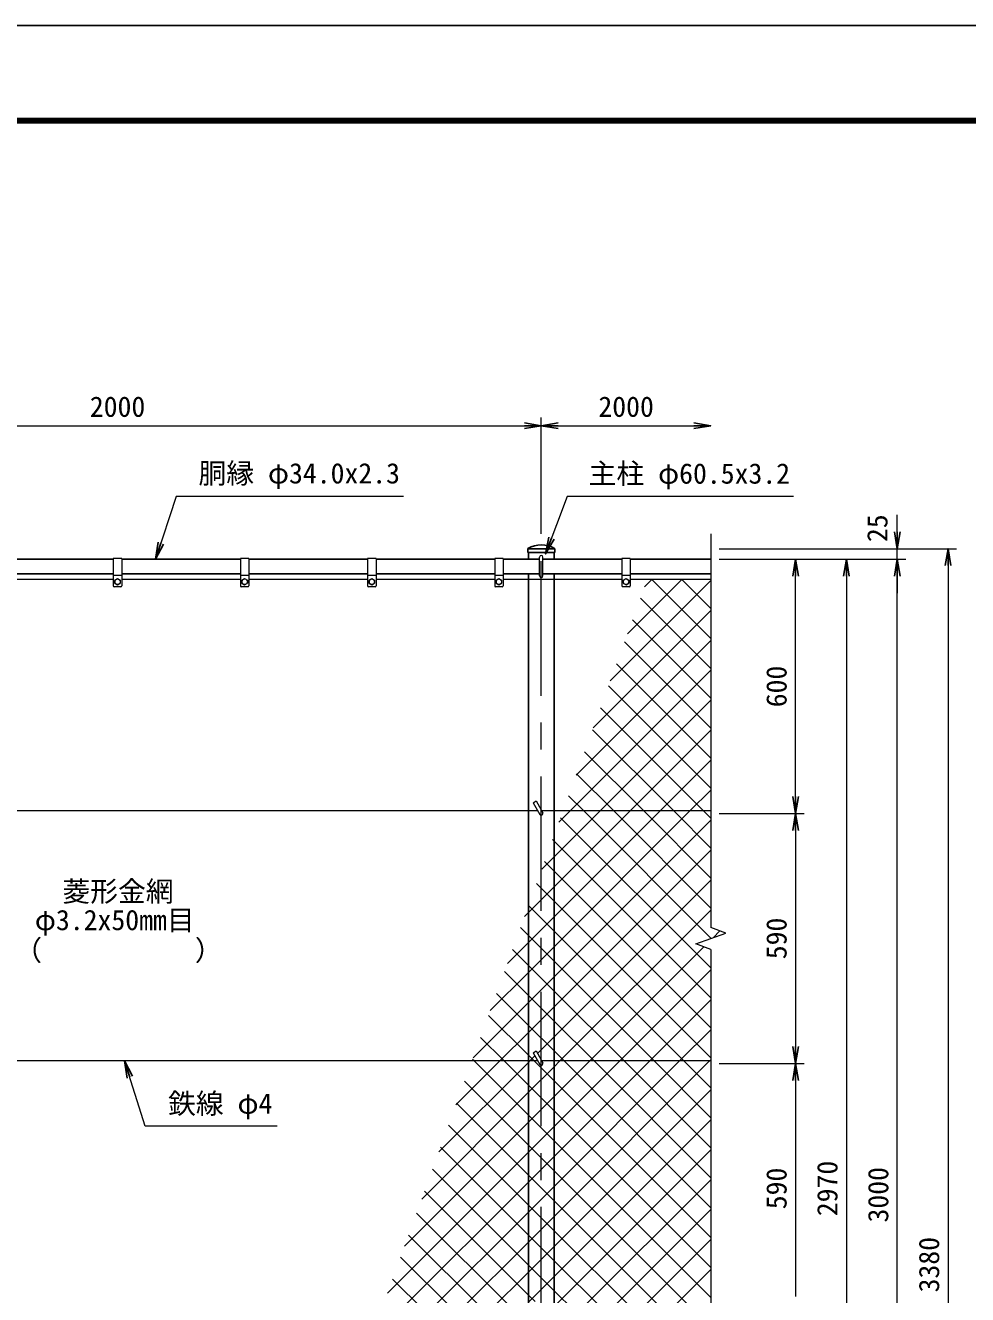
# Model space of a CAD drawing. Units: millimetres, scale not verified. Extents: x -4200 to 4200, y -2970 to 2970.
# Drawn here: x -2602 to -379, y -25 to 2970 of the extents above; entities that cross this region are included whole.
import ezdxf
from ezdxf.enums import TextEntityAlignment as Align

# ---------------------------------------------------------------- set-up
doc = ezdxf.new("R2010")
doc.units = ezdxf.units.MM
doc.header["$LTSCALE"] = 10
doc.linetypes.add('USER1', pattern=[50.8, 31.75, -6.35, 6.35, -6.35])
for name, color, linetype, lineweight in [('0-0_D-STR1', 1, 'Continuous', 25), ('0-1_D-STR3', 3, 'Continuous', 13), ('0-2_D-BMK', 2, 'USER1', 13), ('0-3_D-STR-DIM', 7, 'Continuous', 13), ('0-A_D-STR-TXT', 7, 'Continuous', 13), ('0-B_D-STR2', 7, 'Continuous', 13), ('0-C_D-TTL', 7, 'Continuous', 25)]:
    doc.layers.add(name, color=color, linetype=linetype, lineweight=lineweight)
doc.layers.add('0-4_0', color=7, linetype='Continuous')
doc.styles.add('ＭＳ ゴシック', font='')
doc.styles.get('ＭＳ ゴシック').set_extended_font_data('MS Gothic')

# ---------------------------------------------------------------- blocks, each defined once
blk = doc.blocks.new('_Open')
at = {"layer": '0-4_0'}
blk.add_line((-10, 1.667), (0, 0), dxfattribs=at)
blk.add_lwpolyline([(-10, -1.667), (0, 0), (-10, 0)], dxfattribs=at)

msp = doc.modelspace()

# ---------------------------------------------------------------- linework, layer by layer
at = {"layer": '0-0_D-STR1'}
for p, q in [((-2394.97, 1710), (-2674.97, 1710)), ((-2094.97, 1710), (-2374.97, 1710)), ((-1794.97, 1710), (-2074.97, 1710)), ((-1494.97, 1710), (-1774.97, 1710)), ((-1388.97, 1710), (-1474.97, 1710)), ((-1417.07, 1734.06), (-1417.07, 1726)), ((-1352.87, 1726), (-1417.07, 1726)), ((-1353.21, 1735), (-1416.74, 1735)), ((-1415.22, 1726), (-1415.22, 1710)), ((-1194.97, 1710), (-1380.97, 1710)), ((-1354.72, 1710), (-1354.72, 1726)), ((-1352.87, 1734.06), (-1352.87, 1726)), ((-984.97, 1710), (-1174.97, 1710)), ((-2394.97, 1676), (-2674.97, 1676)), ((-2094.97, 1676), (-2374.97, 1676)), ((-1794.97, 1676), (-2074.97, 1676)), ((-1494.97, 1676), (-1774.97, 1676)), ((-1388.97, 1676), (-1474.97, 1676)), ((-1415.22, 1676), (-1415.22, -1226)), ((-1194.97, 1676), (-1380.97, 1676)), ((-1354.72, -1226), (-1354.72, 1676)), ((-984.97, 1676), (-1174.97, 1676))]:
    msp.add_line(p, q, dxfattribs=at)
for centre, radius, start, end in [((-1384.97, 1682.83), 61.17, 59.14927, 120.85073), ((-1415.57, 1734.06), 1.5, 120.85073, 180), ((-1354.37, 1734.06), 1.5, 0, 59.14927)]:
    msp.add_arc(centre, radius, start, end, dxfattribs=at)
at = {"layer": '0-1_D-STR3'}
for p, q in [((-2394.97, 1712), (-2394.97, 1647)), ((-2374.97, 1712), (-2394.97, 1712)), ((-2374.97, 1712), (-2374.97, 1647)), ((-2094.97, 1712), (-2094.97, 1647)), ((-2074.97, 1712), (-2094.97, 1712)), ((-2074.97, 1712), (-2074.97, 1647)), ((-1794.97, 1712), (-1794.97, 1647)), ((-1774.97, 1712), (-1794.97, 1712)), ((-1774.97, 1712), (-1774.97, 1647)), ((-1494.97, 1712), (-1494.97, 1647)), ((-1474.97, 1712), (-1494.97, 1712)), ((-1474.97, 1712), (-1474.97, 1647)), ((-1388.97, 1671), (-1388.97, 1715)), ((-1380.97, 1671), (-1380.97, 1715)), ((-1194.97, 1712), (-1194.97, 1647)), ((-1174.97, 1712), (-1194.97, 1712)), ((-1174.97, 1712), (-1174.97, 1647)), ((-2674.97, 1663), (-2394.97, 1663)), ((-2374.97, 1672), (-2394.97, 1672)), ((-2391.47, 1660.74), (-2384.97, 1664.5)), ((-2391.47, 1660.74), (-2391.47, 1653.26)), ((-2384.97, 1664.5), (-2378.47, 1660.74)), ((-2378.47, 1660.74), (-2378.47, 1653.26)), ((-2374.97, 1663), (-2094.97, 1663)), ((-2074.97, 1672), (-2094.97, 1672)), ((-2091.47, 1660.74), (-2084.97, 1664.5)), ((-2091.47, 1660.74), (-2091.47, 1653.26)), ((-2084.97, 1664.5), (-2078.47, 1660.74)), ((-2078.47, 1660.74), (-2078.47, 1653.26)), ((-2074.97, 1663), (-1794.97, 1663)), ((-1774.97, 1672), (-1794.97, 1672)), ((-1791.47, 1660.74), (-1784.97, 1664.5)), ((-1791.47, 1660.74), (-1791.47, 1653.26)), ((-1784.97, 1664.5), (-1778.47, 1660.74)), ((-1778.47, 1660.74), (-1778.47, 1653.26)), ((-1774.97, 1663), (-1494.97, 1663)), ((-1474.97, 1672), (-1494.97, 1672)), ((-1491.47, 1660.74), (-1484.97, 1664.5)), ((-1491.47, 1660.74), (-1491.47, 1653.26)), ((-1484.97, 1664.5), (-1478.47, 1660.74)), ((-1478.47, 1660.74), (-1478.47, 1653.26)), ((-1474.97, 1663), (-1194.97, 1663)), ((-1174.97, 1672), (-1194.97, 1672)), ((-1191.47, 1660.74), (-1184.97, 1664.5)), ((-1191.47, 1660.74), (-1191.47, 1653.26)), ((-1184.97, 1664.5), (-1178.47, 1660.74)), ((-1178.47, 1660.74), (-1178.47, 1653.26)), ((-1174.97, 1663), (-984.97, 1663)), ((-2376.97, 1645), (-2392.97, 1645)), ((-2076.97, 1645), (-2092.97, 1645)), ((-1776.97, 1645), (-1792.97, 1645)), ((-1476.97, 1645), (-1492.97, 1645)), ((-1176.97, 1645), (-1192.97, 1645)), ((-1404.37, 1135.59), (-1397.44, 1139.59)), ((-1397.44, 1139.59), (-1381.51, 1112)), ((-1393.06, 1116), (-3383.82, 1116)), ((-1404.37, 1135.59), (-1388.44, 1108)), ((-984.97, 1116), (-1383.82, 1116)), ((-1404.37, 545.59), (-1397.44, 549.59)), ((-1404.37, 545.59), (-1388.44, 518)), ((-1397.44, 549.59), (-1381.51, 522)), ((-1393.06, 526), (-3383.82, 526)), ((-984.97, 526), (-1383.82, 526))]:
    msp.add_line(p, q, dxfattribs=at)
for points in [[(-2391.47, 1653.26), (-2384.97, 1649.5), (-2378.47, 1653.26)], [(-2091.47, 1653.26), (-2084.97, 1649.5), (-2078.47, 1653.26)], [(-1791.47, 1653.26), (-1784.97, 1649.5), (-1778.47, 1653.26)], [(-1491.47, 1653.26), (-1484.97, 1649.5), (-1478.47, 1653.26)], [(-1191.47, 1653.26), (-1184.97, 1649.5), (-1178.47, 1653.26)]]:
    msp.add_lwpolyline(points, dxfattribs=at)
for centre in [(-2384.97, 1657), (-2084.97, 1657), (-1784.97, 1657), (-1484.97, 1657), (-1184.97, 1657)]:
    msp.add_circle(centre, 6.49, dxfattribs=at)
for centre, radius, start, end in [((-1384.97, 1715), 4, 0, 180), ((-1384.97, 1671), 4, 180, 0), ((-2392.97, 1647), 2, 180, 270), ((-2376.97, 1647), 2, 270, 0), ((-2092.97, 1647), 2, 180, 270), ((-2076.97, 1647), 2, 270, 0), ((-1792.97, 1647), 2, 180, 270), ((-1776.97, 1647), 2, 270, 0), ((-1492.97, 1647), 2, 180, 270), ((-1476.97, 1647), 2, 270, 0), ((-1192.97, 1647), 2, 180, 270), ((-1176.97, 1647), 2, 270, 0), ((-1384.97, 1110), 4, 210, 30), ((-1384.97, 520), 4, 210, 30)]:
    msp.add_arc(centre, radius, start, end, dxfattribs=at)
at = {"layer": '0-2_D-BMK'}
msp.add_line((-1384.97, -1660), (-1384.97, 1750), dxfattribs=at)
at = {"layer": '0-3_D-STR-DIM'}
for p, q in [((-1384.97, 1770), (-1384.97, 2045)), ((-1384.97, 1770), (-1384.97, 2045)), ((-3344.97, 2025), (-1424.97, 2025)), ((-1344.97, 2025), (-1024.97, 2025)), ((-544.97, 1775), (-544.97, 1815)), ((-984.97, 1770), (-984.97, 840.65)), ((-964.97, 1735), (-404.97, 1735)), ((-964.97, 1735), (-524.97, 1735)), ((-964.97, 1710), (-644.97, 1710)), ((-964.97, 1710), (-524.97, 1710)), ((-964.97, 1710), (-524.97, 1710)), ((-964.97, 1710), (-764.97, 1710)), ((-544.97, 1710), (-544.97, 1735)), ((-424.97, 1695), (-424.97, -1605)), ((-784.97, 1150), (-784.97, 1670)), ((-664.97, 1670), (-664.97, -1220)), ((-544.97, -1250), (-544.97, 1670)), ((-544.97, 1670), (-544.97, 1630)), ((-964.97, 1110), (-764.97, 1110)), ((-964.97, 1110), (-764.97, 1110)), ((-784.97, 1070), (-784.97, 560)), ((-949.74, 827.83), (-984.97, 840.65)), ((-1020.21, 802.17), (-949.74, 827.83)), ((-984.97, 789.35), (-1020.21, 802.17)), ((-984.97, 789.35), (-984.97, -339.35)), ((-964.97, 520), (-764.97, 520)), ((-964.97, 520), (-764.97, 520)), ((-784.97, 480), (-784.97, -30))]:
    msp.add_line(p, q, dxfattribs=at)
at = {"layer": '0-A_D-STR-TXT'}
for points in [[(-1710.31, 1858.26), (-2246.26, 1858.26), (-2294.35, 1711.9)], [(-789.58, 1858), (-1324.26, 1858), (-1374.29, 1724.44)], [(-2008.02, 372.37), (-2319.35, 372.37), (-2367.45, 524.09)]]:
    msp.add_lwpolyline(points, dxfattribs=at)
at = {"layer": '0-B_D-STR2'}
for p, q in [((-1222.09, 1423.04), (-984.97, 1660.15)), ((-1181.62, 1534.21), (-1052.83, 1663)), ((-1141.16, 1645.39), (-1123.54, 1663)), ((-984.97, 1523.35), (-1124.63, 1663)), ((-984.97, 1594.06), (-1053.92, 1663)), ((-984.97, 1452.64), (-1150.92, 1618.58)), ((-1262.55, 1311.86), (-984.97, 1589.44)), ((-984.97, 1381.93), (-1169.78, 1566.74)), ((-1303.02, 1200.69), (-984.97, 1518.73)), ((-984.97, 1311.22), (-1188.65, 1514.89)), ((-984.97, 1240.5), (-1207.52, 1463.05)), ((-984.97, 1169.79), (-1226.39, 1411.21)), ((-1001.89, 1116), (-1245.26, 1359.37)), ((-1072.6, 1116), (-1264.13, 1307.53)), ((-1175.57, 1116), (-984.97, 1306.59)), ((-1143.31, 1116), (-1283, 1255.68)), ((-1104.86, 1116), (-984.97, 1235.88)), ((-1214.02, 1116), (-1301.87, 1203.84)), ((-1034.15, 1116), (-984.97, 1165.17)), ((-1354.72, 936.84), (-1175.57, 1116)), ((-1354.72, 866.13), (-1104.86, 1116)), ((-1354.72, 795.42), (-1034.15, 1116)), ((-984.97, 886.95), (-1214.02, 1116)), ((-984.97, 957.66), (-1143.31, 1116)), ((-984.97, 1028.37), (-1072.6, 1116)), ((-984.97, 1099.08), (-1001.89, 1116)), ((-984.97, 745.53), (-1339.6, 1100.16)), ((-1354.72, 1044.57), (-1358.47, 1048.32)), ((-984.97, 674.82), (-1354.72, 1044.57)), ((-1354.72, 973.86), (-1377.34, 996.48)), ((-984.97, 604.11), (-1354.72, 973.86)), ((-1415.22, 876.34), (-1354.72, 936.84)), ((-1354.72, 903.15), (-1396.21, 944.63)), ((-984.97, 533.4), (-1354.72, 903.15)), ((-1424.41, 867.16), (-1415.22, 876.34)), ((-1415.22, 822.23), (-1433.95, 840.95)), ((-1415.22, 805.63), (-1354.72, 866.13)), ((-1354.72, 761.73), (-1415.22, 822.23)), ((-979.66, 816.93), (-963.69, 832.9)), ((-1464.87, 755.99), (-1415.22, 805.63)), ((-1415.22, 751.52), (-1452.82, 789.11)), ((-1415.22, 734.92), (-1354.72, 795.42)), ((-1354.72, 691.02), (-1415.22, 751.52)), ((-1119, 526), (-1354.72, 761.73)), ((-1505.34, 644.81), (-1415.22, 734.92)), ((-1415.22, 680.81), (-1471.69, 737.27)), ((-1189.71, 526), (-1354.72, 691.02)), ((-1415.22, 610.09), (-1490.55, 685.42)), ((-1354.72, 620.31), (-1415.22, 680.81)), ((-1129.17, 526), (-984.97, 670.2)), ((-1354.72, 549.59), (-1415.22, 610.09)), ((-1260.42, 526), (-1354.72, 620.31)), ((-1058.46, 526), (-984.97, 599.49)), ((-1472.55, 526), (-1528.29, 581.74)), ((-1331.13, 526), (-1354.72, 549.59)), ((-1543.26, 526), (-1547.16, 529.9)), ((-1415.22, 397.96), (-1543.26, 526)), ((-1415.22, 468.67), (-1472.55, 526)), ((-1354.72, 300.45), (-1129.17, 526)), ((-1354.72, 229.74), (-1058.46, 526)), ((-1354.72, 159.03), (-987.75, 526)), ((-984.97, 179.84), (-1331.13, 526)), ((-984.97, 250.56), (-1260.42, 526)), ((-984.97, 321.27), (-1189.71, 526)), ((-984.97, 391.98), (-1119, 526)), ((-987.75, 526), (-984.97, 528.78)), ((-1415.22, 327.25), (-1566.03, 478.06)), ((-1354.72, 408.17), (-1415.22, 468.67)), ((-1354.72, 88.32), (-984.97, 458.07)), ((-1415.22, 256.54), (-1584.9, 426.22)), ((-1354.72, 337.46), (-1415.22, 397.96)), ((-984.97, 38.42), (-1354.72, 408.17)), ((-1415.22, 185.83), (-1603.77, 374.37)), ((-1354.72, 17.61), (-984.97, 387.36)), ((-984.97, -32.29), (-1354.72, 337.46)), ((-1415.22, 115.12), (-1622.64, 322.53)), ((-1354.72, 266.75), (-1415.22, 327.25)), ((-1415.22, 239.95), (-1354.72, 300.45)), ((-1719.17, -64), (-1415.22, 239.95)), ((-1354.72, 196.04), (-1415.22, 256.54)), ((-1023.97, -64), (-1354.72, 266.75)), ((-1294.91, -64), (-984.97, 245.93)), ((-1415.22, 169.24), (-1354.72, 229.74)), ((-1354.72, 125.33), (-1415.22, 185.83)), ((-1094.68, -64), (-1354.72, 196.04)), ((-1448.24, -64), (-1679.24, 167.01)), ((-1648.46, -64), (-1415.22, 169.24)), ((-1415.22, 98.53), (-1354.72, 159.03)), ((-1224.2, -64), (-984.97, 175.22)), ((-1165.39, -64), (-1354.72, 125.33)), ((-1518.95, -64), (-1698.11, 115.17)), ((-1577.75, -64), (-1415.22, 98.53)), ((-1354.72, 54.62), (-1415.22, 115.12)), ((-1153.49, -64), (-984.97, 104.51)), ((-1589.66, -64), (-1716.98, 63.32)), ((-1415.22, 27.82), (-1354.72, 88.32)), ((-1236.1, -64), (-1354.72, 54.62)), ((-1082.78, -64), (-984.97, 33.8)), ((-1660.37, -64), (-1735.85, 11.48)), ((-1507.04, -64), (-1415.22, 27.82)), ((-1415.22, -42.89), (-1354.72, 17.61))]:
    msp.add_line(p, q, dxfattribs=at)
for points in [[(-1343.48, 1089.51), (-1316.99, 1116), (-984.97, 1448.02)], [(-1383.94, 978.34), (-1354.72, 1007.56), (-1246.28, 1116), (-984.97, 1377.31)], [(-984.06, 815.33), (-1284.73, 1116), (-1320.74, 1152)], [(-1545.8, 533.64), (-1415.22, 664.21), (-1354.72, 724.71), (-984.97, 1094.46)], [(-1586.27, 422.46), (-1482.73, 526), (-1415.22, 593.5), (-1354.72, 654), (-984.97, 1023.75)], [(-1394.14, 543.88), (-1354.72, 583.29), (-984.97, 953.04)], [(-1667.2, 200.11), (-1415.22, 452.08), (-1354.72, 512.58), (-1341.31, 526), (-984.97, 882.33)], [(-984.97, 462.69), (-1048.29, 526), (-1354.72, 832.44), (-1415.08, 892.79)], [(-1707.66, 88.94), (-1415.22, 381.37), (-1354.72, 441.87), (-1270.59, 526), (-1001.3, 795.29)], [(-1748.12, -22.24), (-1415.22, 310.66), (-1354.72, 371.16), (-1199.88, 526), (-984.97, 740.91)], [(-984.97, 109.13), (-1354.72, 478.88), (-1401.84, 526), (-1415.22, 539.38), (-1509.42, 633.58)], [(-1626.73, 311.29), (-1415.22, 522.79), (-1412.02, 526), (-1400, 538.02)], [(-1990.91, -689.29), (-1955.62, -654), (-1415.22, -113.6), (-1365.62, -64), (-1354.72, -53.1), (-984.97, 316.65)], [(-1000.25, -370.56), (-1306.82, -64), (-1354.72, -16.09), (-1415.22, 44.41), (-1641.51, 270.69)], [(-1399.77, -41.76), (-1415.22, -26.3), (-1660.37, 218.85)]]:
    msp.add_lwpolyline(points, dxfattribs=at)
at = {"layer": '0-C_D-TTL', "color": 2}
msp.add_lwpolyline([(-4200, 2970), (4200, 2970), (4200, -2970), (-4200, -2970)], close=True, dxfattribs=at)
at = {"layer": '0-C_D-TTL'}
for points in [[(-3930, 2750), (3930, 2750), (3930, -2750), (-3930, -2750)], [(-3927.5, 2747.5), (3927.5, 2747.5), (3927.5, -2747.5), (-3927.5, -2747.5)], [(-3925, 2745), (3925, 2745), (3925, -2745), (-3925, -2745)], [(-3922.5, 2742.5), (3922.5, 2742.5), (3922.5, -2742.5), (-3922.5, -2742.5)], [(-3920, 2740), (3920, 2740), (3920, -2740), (-3920, -2740)]]:
    msp.add_lwpolyline(points, close=True, dxfattribs=at)

# ---------------------------------------------------------------- block references
at = {"layer": '0-3_D-STR-DIM', "xscale": 4, "yscale": 4}
for p in [(-1384.97, 2025), (-984.97, 2025)]:
    msp.add_blockref('_Open', p, dxfattribs=at)
for p, rotation in [((-1384.97, 2025), 180), ((-544.97, 1735), 270), ((-784.97, 1710), 90), ((-664.97, 1710), 90), ((-544.97, 1710), 90), ((-544.97, 1710), 90), ((-424.97, 1735), 90), ((-784.97, 1110), 270), ((-784.97, 1110), 90), ((-784.97, 520), 270), ((-784.97, 520), 90)]:
    msp.add_blockref('_Open', p, dxfattribs=dict(at, rotation=rotation))
at = {"layer": '0-A_D-STR-TXT', "xscale": 4, "yscale": 4}
for p, rotation in [((-2294.97, 1710), 251.80943), ((-1374.99, 1722.57), 249.46512), ((-2368.05, 526), 107.58773)]:
    msp.add_blockref('_Open', p, dxfattribs=dict(at, rotation=rotation))

# ---------------------------------------------------------------- texts
at = {"layer": '0-3_D-STR-DIM', "style": 'ＭＳ ゴシック'}
for p in [(-2450.22, 2031.75), (-1250.22, 2031.75)]:
    msp.add_text('2000', height=48.09, dxfattribs=at).set_placement(p, align=Align.BOTTOM_LEFT)
for s, p in [('25', (-553.7, 1750.65)), ('600', (-791.72, 1360.75)), ('590', (-791.72, 766.12)), ('590', (-791.72, 176.12)), ('2970', (-671.72, 159.75)), ('3000', (-551.72, 144.87)), ('3380', (-431.72, -20.13))]:
    msp.add_text(s, height=48.09, rotation=90, dxfattribs=at).set_placement(p, align=Align.BOTTOM_LEFT)
at = {"layer": '0-A_D-STR-TXT', "style": 'ＭＳ ゴシック'}
for s, p in [('胴縁 φ34.0x2.3', (-2193.81, 1874.52)), ('主柱 φ60.5x3.2', (-1273.34, 1874.01)), ('菱形金網', (-2514.92, 887.89)), ('φ3.2x50mm目', (-2579.9, 820.3)), ('（\u3000\u3000   \u3000\u3000）', (-2628.63, 748.65)), ('鉄線 φ4', (-2265.64, 387.24))]:
    msp.add_text(s, height=48.09, dxfattribs=at).set_placement(p, align=Align.BOTTOM_LEFT)

doc.saveas('drawing.dxf')
